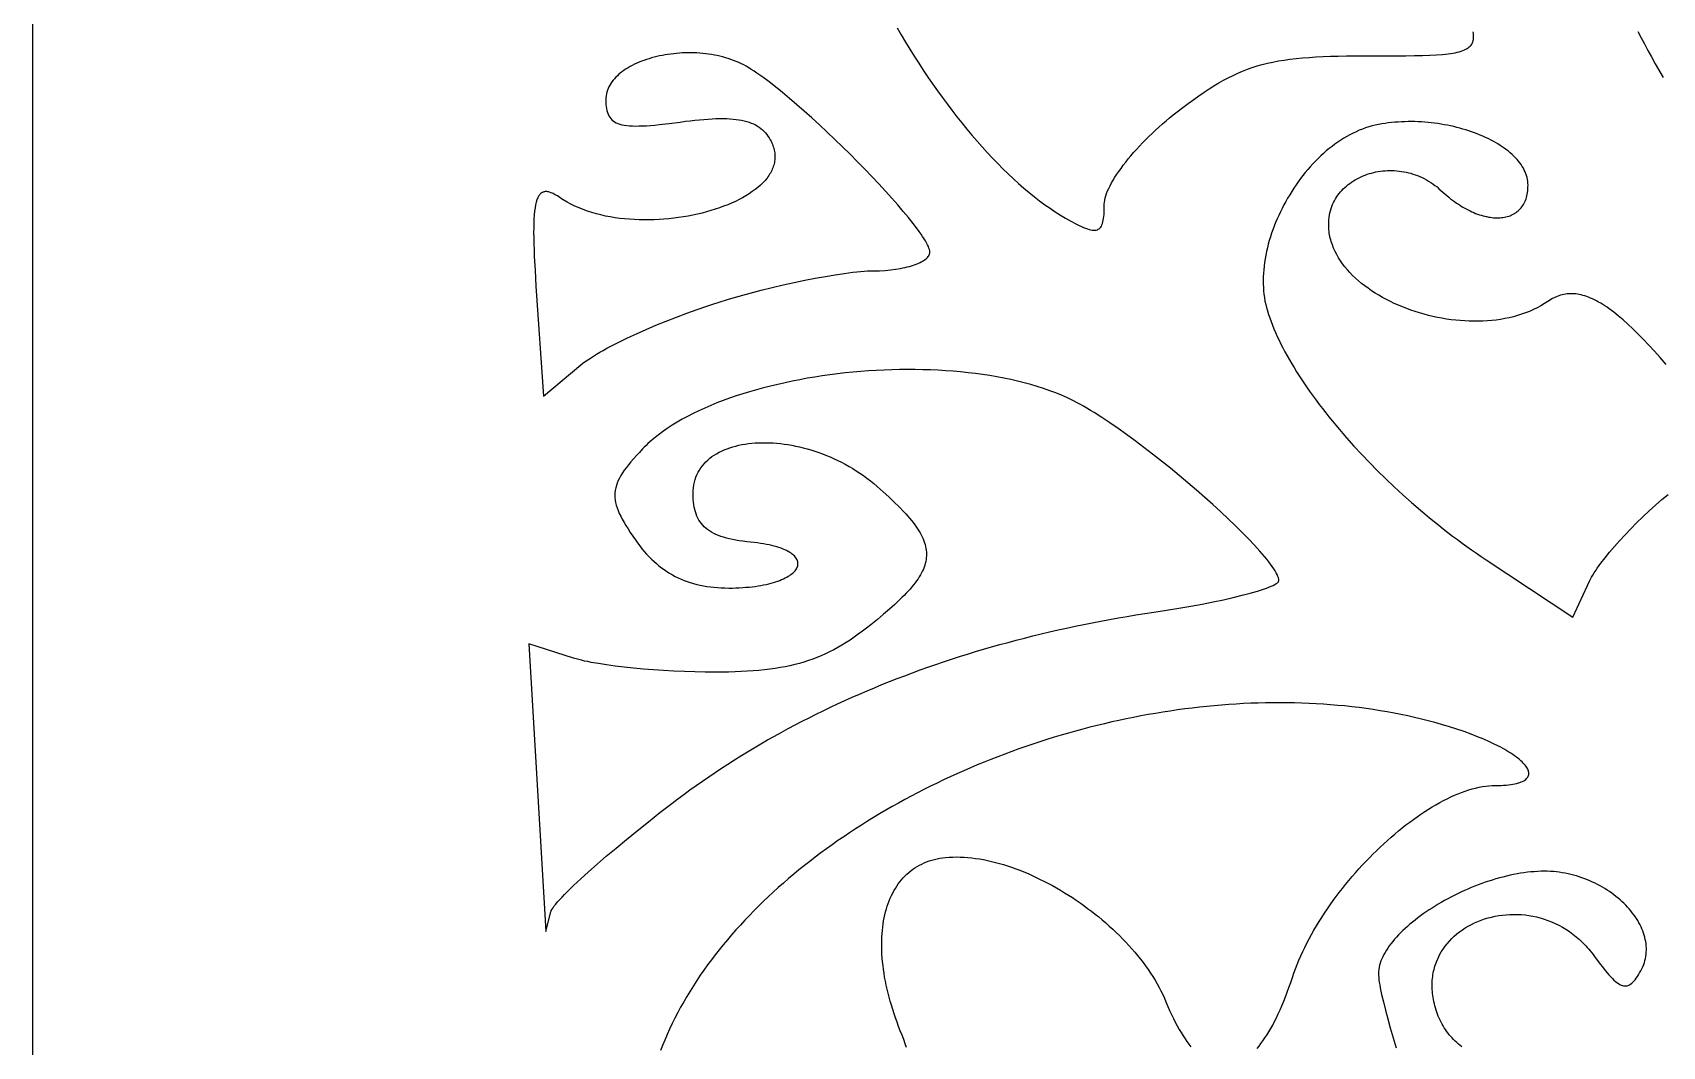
# Model space of a CAD drawing. Extents: x -500 to 500, y -999 to 1001.
# Drawn here: x -500.1 to -243.1, y 396.5 to 556.3 of the extents above; entities that cross this region are included whole.
import ezdxf

# ---------------------------------------------------------------- set-up
doc = ezdxf.new("R2010")
doc.units = 0
doc.layers.add('LAYER_1', color=18, linetype='CONTINUOUS')

msp = doc.modelspace()

# ---------------------------------------------------------------- linework, layer by layer
at = {"layer": 'LAYER_1'}
for points in [[(-0.07, -999.47), (499.93, -999.47), (497.95, 1000.53), (-500.07, 1000.53), (-500.07, -999.47)], [(-392.01, 513.75), (-390.36, 514.26), (-388.67, 514.74), (-386.95, 515.22), (-385.21, 515.67), (-383.46, 516.1), (-381.72, 516.51), (-380, 516.9), (-378.31, 517.25), (-376.67, 517.57), (-375.08, 517.86), (-373.56, 518.11), (-372.13, 518.33), (-370.78, 518.5), (-370.15, 518.57), (-369.55, 518.63), (-368.98, 518.67), (-368.44, 518.71), (-367.93, 518.73), (-367.45, 518.74), (-366.55, 518.76), (-365.68, 518.81), (-364.83, 518.89), (-364.02, 518.99), (-363.25, 519.12), (-362.88, 519.19), (-362.52, 519.27), (-362.17, 519.35), (-361.84, 519.44), (-361.52, 519.53), (-361.21, 519.63), (-360.92, 519.73), (-360.64, 519.84), (-360.37, 519.95), (-360.13, 520.07), (-359.9, 520.19), (-359.68, 520.31), (-359.49, 520.43), (-359.31, 520.56), (-359.15, 520.7), (-359.01, 520.83), (-358.89, 520.97), (-358.79, 521.11), (-358.71, 521.25), (-358.66, 521.4), (-358.62, 521.54), (-358.61, 521.69), (-358.63, 521.87), (-358.67, 522.08), (-358.75, 522.31), (-358.85, 522.56), (-358.98, 522.84), (-359.13, 523.14), (-359.31, 523.45), (-359.52, 523.79), (-359.75, 524.15), (-360.01, 524.53), (-360.28, 524.92), (-360.58, 525.33), (-361.25, 526.2), (-361.99, 527.13), (-362.8, 528.11), (-363.68, 529.14), (-364.62, 530.2), (-365.62, 531.31), (-366.66, 532.44), (-367.75, 533.59), (-368.87, 534.75), (-370.02, 535.93), (-371.2, 537.11), (-372.39, 538.29), (-373.6, 539.45), (-374.81, 540.6), (-376.02, 541.74), (-377.22, 542.84), (-378.42, 543.91), (-379.59, 544.93), (-380.74, 545.92), (-381.85, 546.85), (-382.93, 547.72), (-383.97, 548.52), (-384.96, 549.26), (-385.43, 549.6), (-385.89, 549.92), (-386.33, 550.21), (-386.76, 550.49), (-387.17, 550.75), (-387.56, 550.98), (-387.94, 551.19), (-388.33, 551.38), (-388.73, 551.57), (-389.13, 551.75), (-389.55, 551.91), (-389.97, 552.06), (-390.39, 552.21), (-390.82, 552.34), (-391.26, 552.46), (-391.7, 552.57), (-392.14, 552.67), (-392.59, 552.76), (-393.04, 552.83), (-393.49, 552.9), (-393.95, 552.96), (-394.41, 553.01), (-394.87, 553.05), (-395.33, 553.08), (-395.79, 553.1), (-396.26, 553.11), (-396.72, 553.11), (-397.18, 553.1), (-397.64, 553.08), (-398.1, 553.05), (-398.55, 553.02), (-399, 552.97), (-399.45, 552.92), (-399.9, 552.85), (-400.34, 552.78), (-400.78, 552.7), (-401.21, 552.62), (-401.64, 552.52), (-402.06, 552.41), (-402.48, 552.3), (-402.89, 552.18), (-403.29, 552.05), (-403.68, 551.92), (-404.07, 551.77), (-404.44, 551.62), (-404.81, 551.47), (-405.17, 551.3), (-405.52, 551.13), (-405.85, 550.95), (-406.18, 550.76), (-406.49, 550.57), (-406.8, 550.37), (-407.09, 550.16), (-407.37, 549.95), (-407.63, 549.73), (-407.88, 549.5), (-408.12, 549.27), (-408.34, 549.03), (-408.55, 548.79), (-408.74, 548.54), (-408.91, 548.28), (-409.07, 548.02), (-409.21, 547.76), (-409.34, 547.49), (-409.44, 547.21), (-409.53, 546.93), (-409.6, 546.64), (-409.65, 546.35), (-409.68, 546.05), (-409.69, 545.75), (-409.69, 545.35), (-409.67, 544.98), (-409.64, 544.64), (-409.59, 544.31), (-409.53, 544), (-409.45, 543.71), (-409.35, 543.44), (-409.23, 543.19), (-409.09, 542.96), (-408.93, 542.75), (-408.75, 542.56), (-408.55, 542.39), (-408.32, 542.23), (-408.07, 542.09), (-407.79, 541.97), (-407.48, 541.86), (-407.15, 541.77), (-406.78, 541.7), (-406.38, 541.64), (-405.96, 541.6), (-405.5, 541.57), (-405, 541.56), (-404.47, 541.57), (-403.91, 541.58), (-403.3, 541.62), (-402.66, 541.66), (-401.98, 541.72), (-401.27, 541.79), (-399.7, 541.97), (-397.97, 542.2), (-397.16, 542.31), (-396.39, 542.4), (-395.65, 542.49), (-394.93, 542.56), (-394.24, 542.62), (-393.58, 542.67), (-392.94, 542.7), (-392.33, 542.73), (-391.74, 542.74), (-391.18, 542.74), (-390.64, 542.73), (-390.13, 542.7), (-389.64, 542.67), (-389.16, 542.62), (-388.72, 542.55), (-388.29, 542.48), (-387.88, 542.39), (-387.49, 542.29), (-387.12, 542.17), (-386.77, 542.04), (-386.44, 541.9), (-386.12, 541.74), (-385.82, 541.57), (-385.54, 541.39), (-385.27, 541.19), (-385.02, 540.97), (-384.78, 540.75), (-384.55, 540.5), (-384.34, 540.25), (-384.14, 539.98), (-383.95, 539.69), (-383.77, 539.39), (-383.65, 539.16), (-383.54, 538.93), (-383.44, 538.69), (-383.35, 538.46), (-383.27, 538.24), (-383.2, 538.01), (-383.15, 537.78), (-383.1, 537.56), (-383.07, 537.33), (-383.04, 537.11), (-383.03, 536.89), (-383.03, 536.67), (-383.03, 536.45), (-383.05, 536.23), (-383.08, 536.02), (-383.12, 535.8), (-383.16, 535.59), (-383.22, 535.38), (-383.29, 535.17), (-383.36, 534.96), (-383.45, 534.76), (-383.54, 534.55), (-383.64, 534.35), (-383.75, 534.15), (-383.87, 533.95), (-384, 533.75), (-384.14, 533.56), (-384.28, 533.37), (-384.6, 532.99), (-384.94, 532.61), (-385.32, 532.25), (-385.72, 531.9), (-386.15, 531.55), (-386.61, 531.22), (-387.09, 530.89), (-387.6, 530.57), (-388.14, 530.27), (-388.69, 529.97), (-389.27, 529.69), (-389.87, 529.42), (-390.48, 529.16), (-391.12, 528.91), (-391.77, 528.67), (-392.44, 528.44), (-393.12, 528.23), (-393.81, 528.03), (-394.52, 527.85), (-395.25, 527.68), (-395.98, 527.52), (-396.72, 527.37), (-397.47, 527.24), (-398.23, 527.13), (-398.99, 527.03), (-399.76, 526.94), (-400.53, 526.87), (-401.31, 526.82), (-402.09, 526.79), (-402.86, 526.77), (-403.64, 526.76), (-404.42, 526.78), (-405.2, 526.81), (-405.97, 526.86), (-406.73, 526.92), (-407.5, 527.01), (-408.25, 527.11), (-409, 527.24), (-409.74, 527.38), (-410.47, 527.54), (-411.18, 527.72), (-411.89, 527.93), (-412.58, 528.15), (-413.26, 528.39), (-413.92, 528.65), (-414.57, 528.94), (-415.2, 529.25), (-415.81, 529.57), (-416.4, 529.93), (-416.69, 530.11), (-416.97, 530.3), (-417.33, 530.54), (-417.68, 530.74), (-418, 530.91), (-418.3, 531.05), (-418.59, 531.15), (-418.73, 531.18), (-418.86, 531.21), (-418.99, 531.22), (-419.12, 531.23), (-419.24, 531.23), (-419.35, 531.21), (-419.47, 531.19), (-419.57, 531.16), (-419.68, 531.11), (-419.78, 531.06), (-419.87, 530.99), (-419.97, 530.92), (-420.05, 530.83), (-420.14, 530.73), (-420.22, 530.63), (-420.29, 530.51), (-420.37, 530.37), (-420.44, 530.23), (-420.5, 530.08), (-420.56, 529.91), (-420.68, 529.54), (-420.77, 529.13), (-420.86, 528.66), (-420.93, 528.14), (-420.98, 527.57), (-421.03, 526.95), (-421.06, 526.27), (-421.07, 525.54), (-421.08, 524.76), (-421.07, 523.91), (-421.05, 523.01), (-421.02, 522.05), (-420.98, 521.03), (-420.86, 518.81), (-420.71, 516.33), (-419.52, 498.97), (-413.62, 503.9), (-413.3, 504.16), (-412.94, 504.43), (-412.55, 504.71), (-412.12, 504.99), (-411.66, 505.28), (-411.16, 505.58), (-410.64, 505.89), (-410.09, 506.2), (-409.52, 506.52), (-408.91, 506.84), (-408.29, 507.17), (-407.64, 507.5), (-406.28, 508.16), (-404.84, 508.83), (-403.34, 509.5), (-401.79, 510.16), (-400.2, 510.81), (-398.58, 511.45), (-396.94, 512.07), (-395.29, 512.66), (-393.64, 513.23), (-392.82, 513.49)], [(-399.31, 434.76), (-398.36, 435.48), (-397.4, 436.19), (-396.43, 436.9), (-395.46, 437.6), (-394.47, 438.29), (-393.48, 438.97), (-392.48, 439.65), (-391.47, 440.31), (-390.46, 440.97), (-389.43, 441.63), (-388.4, 442.27), (-387.36, 442.91), (-386.31, 443.54), (-385.26, 444.16), (-384.2, 444.77), (-383.13, 445.38), (-382.05, 445.97), (-380.96, 446.56), (-379.87, 447.14), (-378.77, 447.72), (-377.66, 448.28), (-376.54, 448.84), (-375.42, 449.39), (-374.29, 449.93), (-373.15, 450.47), (-372, 450.99), (-370.85, 451.51), (-369.69, 452.02), (-368.52, 452.52), (-367.34, 453.02), (-366.16, 453.5), (-364.97, 453.98), (-363.78, 454.45), (-362.57, 454.91), (-361.36, 455.36), (-360.14, 455.81), (-358.92, 456.25), (-357.69, 456.67), (-356.45, 457.09), (-355.2, 457.51), (-353.95, 457.91), (-352.69, 458.31), (-351.42, 458.7), (-350.15, 459.07), (-348.87, 459.45), (-347.59, 459.81), (-346.29, 460.16), (-344.99, 460.51), (-343.69, 460.85), (-342.37, 461.18), (-341.06, 461.5), (-339.73, 461.81), (-338.4, 462.12), (-337.06, 462.41), (-335.72, 462.7), (-334.36, 462.98), (-333.01, 463.25), (-331.64, 463.51), (-330.27, 463.77), (-328.9, 464.01), (-327.52, 464.25), (-326.13, 464.48), (-324.73, 464.7), (-323.33, 464.91), (-321.32, 465.22), (-319.37, 465.54), (-317.48, 465.87), (-315.67, 466.21), (-313.95, 466.55), (-312.32, 466.89), (-310.8, 467.24), (-309.4, 467.58), (-308.12, 467.91), (-307.54, 468.08), (-306.98, 468.24), (-306.47, 468.4), (-305.99, 468.56), (-305.56, 468.71), (-305.16, 468.86), (-304.8, 469.01), (-304.49, 469.15), (-304.23, 469.29), (-304.01, 469.42), (-303.83, 469.55), (-303.76, 469.61), (-303.7, 469.67), (-303.66, 469.73), (-303.63, 469.79), (-303.61, 469.85), (-303.6, 469.9), (-303.61, 470), (-303.62, 470.1), (-303.67, 470.33), (-303.75, 470.57), (-303.87, 470.84), (-304.02, 471.13), (-304.19, 471.44), (-304.4, 471.77), (-304.63, 472.12), (-304.9, 472.48), (-305.19, 472.87), (-305.5, 473.27), (-305.84, 473.68), (-306.21, 474.11), (-306.59, 474.56), (-307.44, 475.49), (-308.36, 476.47), (-309.37, 477.49), (-310.44, 478.54), (-311.57, 479.63), (-312.76, 480.74), (-314, 481.88), (-315.29, 483.02), (-316.6, 484.17), (-317.95, 485.32), (-319.32, 486.47), (-320.7, 487.61), (-322.09, 488.73), (-323.49, 489.83), (-324.88, 490.89), (-326.25, 491.93), (-327.61, 492.92), (-328.94, 493.87), (-330.23, 494.77), (-331.49, 495.61), (-332.7, 496.38), (-333.29, 496.74), (-333.86, 497.09), (-334.41, 497.41), (-334.95, 497.71), (-335.48, 498), (-335.98, 498.26), (-336.47, 498.5), (-336.94, 498.72), (-337.84, 499.11), (-338.77, 499.49), (-339.72, 499.84), (-340.69, 500.18), (-341.69, 500.49), (-342.7, 500.79), (-343.73, 501.07), (-344.79, 501.33), (-345.86, 501.58), (-346.95, 501.81), (-348.05, 502.01), (-349.17, 502.21), (-350.3, 502.38), (-351.44, 502.53), (-352.6, 502.67), (-353.77, 502.79), (-354.95, 502.9), (-356.13, 502.99), (-357.33, 503.06), (-358.53, 503.11), (-359.74, 503.15), (-360.95, 503.17), (-362.17, 503.17), (-363.39, 503.16), (-364.62, 503.13), (-365.84, 503.09), (-367.07, 503.03), (-368.29, 502.95), (-369.52, 502.86), (-370.74, 502.75), (-371.95, 502.63), (-373.17, 502.49), (-374.37, 502.34), (-375.58, 502.17), (-376.77, 501.98), (-377.96, 501.79), (-379.13, 501.57), (-380.3, 501.34), (-381.45, 501.1), (-382.6, 500.84), (-383.73, 500.57), (-384.84, 500.29), (-385.95, 499.99), (-387.03, 499.67), (-388.1, 499.35), (-389.15, 499.01), (-390.18, 498.65), (-391.19, 498.28), (-392.18, 497.9), (-393.15, 497.51), (-394.1, 497.1), (-395.02, 496.68), (-395.92, 496.24), (-396.8, 495.79), (-397.64, 495.33), (-398.46, 494.86), (-399.25, 494.38), (-400.01, 493.88), (-400.74, 493.37), (-401.44, 492.85), (-402.11, 492.32), (-402.43, 492.05), (-402.74, 491.77), (-403.05, 491.49), (-403.34, 491.21), (-403.63, 490.93), (-403.91, 490.65), (-404.41, 490.11), (-404.88, 489.6), (-405.32, 489.1), (-405.73, 488.63), (-406.11, 488.17), (-406.46, 487.72), (-406.78, 487.29), (-407.06, 486.87), (-407.32, 486.46), (-407.54, 486.06), (-407.74, 485.67), (-407.9, 485.28), (-408.04, 484.9), (-408.14, 484.52), (-408.22, 484.13), (-408.26, 483.75), (-408.28, 483.37), (-408.26, 482.98), (-408.22, 482.59), (-408.15, 482.19), (-408.05, 481.79), (-407.92, 481.37), (-407.76, 480.94), (-407.57, 480.5), (-407.35, 480.04), (-407.11, 479.57), (-406.83, 479.08), (-406.53, 478.57), (-406.2, 478.04), (-405.84, 477.49), (-405.46, 476.92), (-405.04, 476.32), (-404.7, 475.84), (-404.35, 475.37), (-404, 474.93), (-403.64, 474.5), (-403.27, 474.08), (-402.9, 473.69), (-402.51, 473.3), (-402.13, 472.94), (-401.73, 472.59), (-401.33, 472.25), (-400.92, 471.93), (-400.5, 471.63), (-400.08, 471.34), (-399.64, 471.07), (-399.2, 470.81), (-398.75, 470.57), (-398.29, 470.35), (-397.83, 470.14), (-397.35, 469.94), (-396.87, 469.76), (-396.38, 469.59), (-395.87, 469.44), (-395.36, 469.31), (-394.84, 469.18), (-394.31, 469.08), (-393.77, 468.98), (-393.22, 468.91), (-392.66, 468.84), (-392.09, 468.79), (-391.51, 468.76), (-390.92, 468.74), (-390.32, 468.73), (-389.75, 468.73), (-389.19, 468.75), (-388.65, 468.77), (-388.12, 468.8), (-387.61, 468.84), (-387.11, 468.88), (-386.62, 468.93), (-386.15, 468.99), (-385.7, 469.06), (-385.26, 469.13), (-384.83, 469.21), (-384.42, 469.3), (-384.02, 469.39), (-383.64, 469.49), (-383.28, 469.59), (-382.93, 469.7), (-382.6, 469.81), (-382.28, 469.93), (-381.98, 470.05), (-381.69, 470.18), (-381.42, 470.31), (-381.17, 470.44), (-380.93, 470.58), (-380.71, 470.72), (-380.51, 470.86), (-380.32, 471), (-380.15, 471.15), (-380, 471.3), (-379.86, 471.45), (-379.75, 471.61), (-379.65, 471.76), (-379.56, 471.92), (-379.5, 472.07), (-379.45, 472.23), (-379.42, 472.39), (-379.41, 472.54), (-379.41, 472.7), (-379.44, 472.86), (-379.48, 473.01), (-379.54, 473.17), (-379.62, 473.32), (-379.72, 473.48), (-379.84, 473.63), (-379.97, 473.78), (-380.13, 473.92), (-380.31, 474.07), (-380.5, 474.21), (-380.71, 474.35), (-380.95, 474.48), (-381.2, 474.62), (-381.47, 474.74), (-381.76, 474.87), (-382.08, 474.99), (-382.41, 475.11), (-382.76, 475.22), (-383.14, 475.32), (-383.53, 475.42), (-383.94, 475.52), (-384.38, 475.61), (-384.84, 475.69), (-385.31, 475.77), (-385.81, 475.84), (-386.33, 475.91), (-386.87, 475.96), (-387.49, 476.03), (-388.08, 476.1), (-388.65, 476.18), (-389.19, 476.27), (-389.71, 476.37), (-390.2, 476.48), (-390.67, 476.6), (-391.12, 476.73), (-391.55, 476.87), (-391.95, 477.02), (-392.33, 477.18), (-392.69, 477.35), (-393.03, 477.54), (-393.35, 477.73), (-393.65, 477.94), (-393.92, 478.16), (-394.18, 478.39), (-394.42, 478.63), (-394.64, 478.89), (-394.84, 479.17), (-395.02, 479.45), (-395.19, 479.75), (-395.34, 480.07), (-395.47, 480.4), (-395.58, 480.74), (-395.68, 481.11), (-395.76, 481.48), (-395.83, 481.88), (-395.88, 482.28), (-395.91, 482.71), (-395.93, 483.15), (-395.94, 483.61), (-395.93, 484.08), (-395.89, 484.54), (-395.82, 484.98), (-395.74, 485.41), (-395.62, 485.82), (-395.49, 486.22), (-395.33, 486.6), (-395.15, 486.98), (-394.95, 487.33), (-394.72, 487.68), (-394.48, 488), (-394.21, 488.32), (-393.93, 488.62), (-393.63, 488.91), (-393.31, 489.18), (-392.97, 489.44), (-392.61, 489.68), (-392.24, 489.91), (-391.85, 490.13), (-391.45, 490.33), (-391.03, 490.52), (-390.59, 490.69), (-390.15, 490.85), (-389.68, 490.99), (-389.21, 491.12), (-388.73, 491.24), (-388.23, 491.34), (-387.72, 491.43), (-387.2, 491.5), (-386.68, 491.56), (-386.14, 491.6), (-385.59, 491.63), (-385.04, 491.64), (-384.48, 491.64), (-383.91, 491.63), (-383.33, 491.6), (-382.75, 491.56), (-382.17, 491.5), (-381.58, 491.42), (-380.98, 491.34), (-380.38, 491.23), (-379.78, 491.12), (-379.18, 490.98), (-378.57, 490.84), (-377.96, 490.67), (-377.36, 490.5), (-376.75, 490.31), (-376.14, 490.1), (-375.53, 489.88), (-374.93, 489.64), (-374.32, 489.39), (-373.72, 489.12), (-373.13, 488.84), (-372.53, 488.55), (-371.94, 488.23), (-371.36, 487.91), (-370.78, 487.57), (-370.21, 487.21), (-369.64, 486.84), (-369.08, 486.45), (-368.53, 486.05), (-367.99, 485.63), (-367.45, 485.2), (-366.93, 484.75), (-365.96, 483.9), (-365.06, 483.08), (-364.23, 482.29), (-363.46, 481.52), (-362.75, 480.79), (-362.41, 480.43), (-362.1, 480.08), (-361.8, 479.73), (-361.52, 479.39), (-361.25, 479.05), (-361, 478.71), (-360.76, 478.39), (-360.54, 478.06), (-360.34, 477.74), (-360.15, 477.42), (-359.98, 477.11), (-359.83, 476.8), (-359.69, 476.49), (-359.56, 476.18), (-359.46, 475.88), (-359.36, 475.58), (-359.29, 475.28), (-359.23, 474.98), (-359.19, 474.68), (-359.16, 474.39), (-359.15, 474.09), (-359.15, 473.8), (-359.18, 473.5), (-359.21, 473.21), (-359.27, 472.91), (-359.34, 472.61), (-359.42, 472.32), (-359.53, 472.02), (-359.64, 471.72), (-359.78, 471.42), (-359.93, 471.11), (-360.1, 470.81), (-360.28, 470.5), (-360.48, 470.18), (-360.7, 469.87), (-360.93, 469.55), (-361.18, 469.23), (-361.44, 468.9), (-361.72, 468.57), (-362.02, 468.24), (-362.34, 467.9), (-362.67, 467.55), (-363.01, 467.21), (-363.38, 466.85), (-364.15, 466.12), (-364.99, 465.37), (-365.9, 464.59), (-366.88, 463.78), (-367.91, 462.94), (-368.58, 462.41), (-369.24, 461.91), (-369.9, 461.43), (-370.54, 460.97), (-371.19, 460.53), (-371.83, 460.12), (-372.48, 459.72), (-373.12, 459.35), (-373.77, 459), (-374.42, 458.66), (-375.07, 458.35), (-375.74, 458.06), (-376.41, 457.78), (-377.08, 457.52), (-377.77, 457.28), (-378.48, 457.05), (-379.19, 456.85), (-379.92, 456.66), (-380.67, 456.48), (-381.43, 456.32), (-382.21, 456.18), (-383.02, 456.05), (-383.84, 455.93), (-384.69, 455.83), (-385.56, 455.74), (-386.46, 455.66), (-387.39, 455.6), (-388.34, 455.55), (-389.32, 455.51), (-390.34, 455.48), (-391.39, 455.46), (-392.47, 455.46), (-394.06, 455.47), (-395.68, 455.5), (-397.31, 455.55), (-398.95, 455.62), (-400.58, 455.72), (-402.19, 455.83), (-403.78, 455.95), (-405.32, 456.1), (-406.8, 456.25), (-408.23, 456.43), (-409.57, 456.61), (-410.83, 456.81), (-411.99, 457.01), (-412.53, 457.12), (-413.05, 457.22), (-413.53, 457.34), (-413.97, 457.45), (-414.39, 457.56), (-414.77, 457.68), (-421.81, 459.92), (-419.15, 414.6), (-418.35, 417.69), (-418.32, 417.78), (-418.29, 417.87), (-418.18, 418.08), (-418.02, 418.32), (-417.82, 418.6), (-417.58, 418.9), (-417.29, 419.24), (-416.97, 419.6), (-416.6, 420), (-416.2, 420.41), (-415.76, 420.86), (-414.78, 421.81), (-413.66, 422.86), (-412.43, 423.98), (-411.08, 425.17), (-409.63, 426.43), (-408.08, 427.74), (-406.46, 429.09), (-404.76, 430.47), (-402.99, 431.89), (-401.17, 433.32)]]:
    msp.add_lwpolyline(points, close=True, dxfattribs=at)
for points in [[(-363.78, 557.05), (-363.12, 555.92), (-362.45, 554.79), (-361.77, 553.67), (-361.07, 552.56), (-360.36, 551.46), (-359.65, 550.36), (-358.92, 549.28), (-358.18, 548.2), (-357.43, 547.14), (-356.68, 546.09), (-355.91, 545.06), (-355.14, 544.04), (-354.36, 543.04), (-353.57, 542.05), (-352.78, 541.08), (-351.98, 540.12), (-351.18, 539.19), (-350.37, 538.28), (-349.56, 537.38), (-348.74, 536.51), (-347.92, 535.66), (-347.1, 534.83), (-346.28, 534.03), (-345.45, 533.26), (-344.62, 532.5), (-343.8, 531.78), (-342.97, 531.08), (-342.14, 530.41), (-341.32, 529.77), (-340.5, 529.16), (-339.67, 528.59), (-338.86, 528.04), (-338.04, 527.53), (-337.23, 527.05), (-336.3, 526.53), (-335.47, 526.09), (-335.09, 525.9), (-334.73, 525.73), (-334.39, 525.58), (-334.07, 525.45), (-333.78, 525.34), (-333.5, 525.26), (-333.24, 525.2), (-333, 525.15), (-332.78, 525.13), (-332.57, 525.14), (-332.39, 525.16), (-332.21, 525.21), (-332.06, 525.28), (-331.91, 525.37), (-331.78, 525.49), (-331.67, 525.63), (-331.57, 525.8), (-331.48, 525.99), (-331.4, 526.2), (-331.33, 526.44), (-331.27, 526.7), (-331.23, 526.99), (-331.19, 527.3), (-331.16, 527.64), (-331.13, 528), (-331.12, 528.39), (-331.11, 529.25), (-331.09, 529.55), (-331.05, 529.88), (-330.97, 530.22), (-330.87, 530.57), (-330.74, 530.95), (-330.59, 531.34), (-330.41, 531.74), (-330.2, 532.16), (-329.97, 532.59), (-329.72, 533.03), (-329.44, 533.48), (-329.14, 533.95), (-328.82, 534.42), (-328.48, 534.89), (-328.12, 535.38), (-327.74, 535.87), (-327.34, 536.37), (-326.92, 536.87), (-326.49, 537.37), (-326.04, 537.88), (-325.58, 538.39), (-325.1, 538.89), (-324.6, 539.4), (-324.09, 539.91), (-323.57, 540.41), (-323.04, 540.91), (-322.5, 541.41), (-321.95, 541.9), (-321.38, 542.38), (-320.81, 542.86), (-320.23, 543.33), (-319.64, 543.79), (-318.74, 544.48), (-317.87, 545.13), (-317.02, 545.75), (-316.2, 546.33), (-315.39, 546.89), (-314.6, 547.41), (-313.83, 547.89), (-313.07, 548.35), (-312.31, 548.78), (-311.57, 549.18), (-310.82, 549.55), (-310.07, 549.9), (-309.32, 550.22), (-308.56, 550.52), (-307.78, 550.79), (-307, 551.04), (-306.2, 551.26), (-305.38, 551.47), (-304.54, 551.65), (-303.67, 551.82), (-302.77, 551.97), (-301.85, 552.1), (-300.88, 552.21), (-299.88, 552.31), (-298.84, 552.39), (-297.76, 552.46), (-296.63, 552.51), (-295.45, 552.56), (-294.22, 552.59), (-292.93, 552.61), (-291.58, 552.62), (-290.17, 552.63), (-286.66, 552.63), (-283.6, 552.64), (-282.23, 552.66), (-280.97, 552.69), (-279.81, 552.73), (-278.75, 552.78), (-277.79, 552.86), (-277.34, 552.9), (-276.92, 552.95), (-276.52, 553), (-276.15, 553.06), (-275.79, 553.13), (-275.46, 553.2), (-275.15, 553.28), (-274.87, 553.37), (-274.6, 553.46), (-274.35, 553.56), (-274.13, 553.67), (-273.92, 553.78), (-273.73, 553.91), (-273.57, 554.04), (-273.42, 554.18), (-273.29, 554.33), (-273.18, 554.49), (-273.09, 554.66), (-273.02, 554.84), (-272.96, 555.03), (-272.92, 555.23), (-272.9, 555.45), (-272.89, 555.67), (-272.9, 555.9), (-272.93, 556.15), (-272.97, 556.41)], [(-246.99, 556.46), (-246.49, 555.49), (-245.97, 554.5), (-245.43, 553.49), (-244.86, 552.45), (-244.27, 551.39), (-243.03, 549.19)], [(-242.54, 503.97), (-243.48, 505.05), (-244.4, 506.07), (-245.28, 507.04), (-246.14, 507.95), (-246.98, 508.8), (-247.79, 509.59), (-248.58, 510.33), (-249.34, 511.02), (-250.09, 511.65), (-250.81, 512.22), (-251.17, 512.49), (-251.51, 512.74), (-251.86, 512.99), (-252.2, 513.21), (-252.53, 513.43), (-252.86, 513.63), (-253.19, 513.82), (-253.51, 513.99), (-253.83, 514.16), (-254.14, 514.31), (-254.45, 514.44), (-254.76, 514.57), (-255.06, 514.68), (-255.36, 514.78), (-255.65, 514.86), (-255.94, 514.94), (-256.23, 515), (-256.52, 515.05), (-256.8, 515.09), (-257.08, 515.11), (-257.35, 515.13), (-257.62, 515.13), (-257.89, 515.12), (-258.16, 515.09), (-258.42, 515.06), (-258.68, 515.01), (-258.94, 514.95), (-259.2, 514.88), (-259.45, 514.8), (-259.71, 514.71), (-259.96, 514.61), (-260.2, 514.49), (-260.45, 514.36), (-260.7, 514.23), (-260.94, 514.08), (-261.18, 513.92), (-261.73, 513.56), (-262.29, 513.22), (-262.87, 512.91), (-263.46, 512.62), (-264.07, 512.35), (-264.69, 512.1), (-265.32, 511.88), (-265.96, 511.68), (-266.62, 511.5), (-267.28, 511.34), (-267.95, 511.2), (-268.63, 511.08), (-269.32, 510.98), (-270.02, 510.9), (-270.72, 510.84), (-271.42, 510.8), (-272.13, 510.78), (-272.85, 510.78), (-273.57, 510.79), (-274.28, 510.83), (-275, 510.88), (-275.72, 510.95), (-276.44, 511.03), (-277.16, 511.14), (-277.88, 511.26), (-278.59, 511.39), (-279.3, 511.55), (-280.01, 511.72), (-280.71, 511.9), (-281.4, 512.1), (-282.09, 512.32), (-282.77, 512.55), (-283.44, 512.79), (-284.1, 513.05), (-284.75, 513.32), (-285.39, 513.61), (-286.02, 513.91), (-286.64, 514.22), (-287.24, 514.55), (-287.83, 514.89), (-288.41, 515.24), (-288.97, 515.6), (-289.51, 515.98), (-290.04, 516.36), (-290.55, 516.76), (-291.04, 517.17), (-291.51, 517.59), (-291.96, 518.02), (-292.39, 518.46), (-292.79, 518.91), (-293.18, 519.37), (-293.54, 519.83), (-293.87, 520.31), (-294.19, 520.8), (-294.47, 521.29), (-294.73, 521.79), (-294.96, 522.3), (-295.16, 522.82), (-295.25, 523.08), (-295.34, 523.34), (-295.41, 523.61), (-295.48, 523.88), (-295.54, 524.14), (-295.6, 524.41), (-295.64, 524.69), (-295.68, 524.96), (-295.71, 525.23), (-295.73, 525.51), (-295.74, 525.79), (-295.74, 526.07), (-295.74, 526.44), (-295.71, 526.81), (-295.67, 527.17), (-295.62, 527.52), (-295.55, 527.87), (-295.46, 528.21), (-295.36, 528.54), (-295.25, 528.86), (-295.12, 529.18), (-294.98, 529.49), (-294.83, 529.79), (-294.67, 530.08), (-294.49, 530.37), (-294.3, 530.64), (-294.1, 530.91), (-293.89, 531.17), (-293.67, 531.42), (-293.44, 531.66), (-293.2, 531.89), (-292.95, 532.11), (-292.69, 532.33), (-292.42, 532.53), (-292.14, 532.73), (-291.85, 532.92), (-291.56, 533.09), (-291.26, 533.26), (-290.95, 533.42), (-290.64, 533.57), (-290.32, 533.71), (-289.99, 533.83), (-289.66, 533.95), (-289.33, 534.06), (-288.99, 534.16), (-288.64, 534.24), (-288.29, 534.32), (-287.94, 534.38), (-287.58, 534.44), (-287.22, 534.48), (-286.86, 534.52), (-286.49, 534.54), (-286.13, 534.55), (-285.76, 534.55), (-285.39, 534.53), (-285.02, 534.51), (-284.65, 534.47), (-284.28, 534.42), (-283.91, 534.36), (-283.55, 534.29), (-283.18, 534.21), (-282.81, 534.11), (-282.45, 534), (-282.09, 533.88), (-281.73, 533.75), (-281.37, 533.6), (-281.02, 533.44), (-280.67, 533.27), (-280.32, 533.09), (-279.98, 532.89), (-279.64, 532.68), (-279.31, 532.45), (-278.98, 532.21), (-278.66, 531.96), (-278.35, 531.69), (-278.04, 531.42), (-277.74, 531.13), (-277.43, 530.86), (-277.13, 530.6), (-276.82, 530.35), (-276.51, 530.1), (-276.21, 529.87), (-275.9, 529.65), (-275.59, 529.43), (-275.28, 529.23), (-274.98, 529.03), (-274.67, 528.84), (-274.37, 528.67), (-274.06, 528.5), (-273.76, 528.34), (-273.46, 528.19), (-273.16, 528.05), (-272.86, 527.92), (-272.57, 527.8), (-272.28, 527.69), (-271.98, 527.59), (-271.7, 527.5), (-271.41, 527.42), (-271.13, 527.34), (-270.85, 527.28), (-270.57, 527.22), (-270.3, 527.18), (-270.03, 527.14), (-269.76, 527.11), (-269.5, 527.1), (-269.25, 527.09), (-268.99, 527.09), (-268.74, 527.1), (-268.5, 527.12), (-268.26, 527.15), (-268.03, 527.18), (-267.8, 527.23), (-267.58, 527.29), (-267.36, 527.35), (-267.15, 527.43), (-266.95, 527.51), (-266.75, 527.6), (-266.55, 527.71), (-266.37, 527.82), (-266.19, 527.94), (-266.02, 528.07), (-265.85, 528.2), (-265.69, 528.35), (-265.54, 528.51), (-265.4, 528.67), (-265.27, 528.85), (-265.14, 529.03), (-265.02, 529.22), (-264.91, 529.42), (-264.81, 529.64), (-264.72, 529.85), (-264.63, 530.08), (-264.56, 530.32), (-264.49, 530.57), (-264.44, 530.82), (-264.39, 531.09), (-264.36, 531.36), (-264.33, 531.64), (-264.32, 531.93), (-264.31, 532.23), (-264.32, 532.54), (-264.35, 532.85), (-264.4, 533.15), (-264.46, 533.45), (-264.55, 533.75), (-264.65, 534.05), (-264.77, 534.34), (-264.9, 534.63), (-265.05, 534.92), (-265.22, 535.2), (-265.41, 535.48), (-265.61, 535.76), (-265.82, 536.03), (-266.05, 536.3), (-266.3, 536.56), (-266.56, 536.83), (-266.83, 537.08), (-267.11, 537.33), (-267.41, 537.58), (-267.72, 537.82), (-268.05, 538.06), (-268.38, 538.3), (-268.73, 538.52), (-269.08, 538.75), (-269.45, 538.96), (-269.83, 539.17), (-270.22, 539.38), (-270.62, 539.58), (-271.03, 539.77), (-271.45, 539.96), (-271.87, 540.14), (-272.31, 540.32), (-272.75, 540.49), (-273.2, 540.65), (-273.65, 540.81), (-274.12, 540.95), (-274.59, 541.09), (-275.06, 541.23), (-275.54, 541.35), (-276.03, 541.47), (-276.52, 541.58), (-277.02, 541.69), (-277.52, 541.78), (-278.03, 541.87), (-278.53, 541.95), (-279.05, 542.02), (-279.56, 542.08), (-280.08, 542.14), (-280.6, 542.18), (-281.12, 542.22), (-281.64, 542.24), (-282.16, 542.26), (-282.69, 542.27), (-283.21, 542.26), (-283.74, 542.25), (-284.26, 542.23), (-284.78, 542.2), (-285.3, 542.16), (-285.83, 542.11), (-286.34, 542.05), (-286.86, 541.97), (-287.37, 541.89), (-287.88, 541.8), (-288.39, 541.69), (-288.9, 541.57), (-289.41, 541.43), (-289.91, 541.27), (-290.42, 541.09), (-290.91, 540.89), (-291.41, 540.67), (-291.9, 540.44), (-292.39, 540.19), (-292.87, 539.92), (-293.35, 539.64), (-293.82, 539.34), (-294.29, 539.03), (-294.75, 538.7), (-295.21, 538.36), (-295.66, 538), (-296.11, 537.63), (-296.55, 537.24), (-296.98, 536.85), (-297.41, 536.44), (-297.83, 536.02), (-298.24, 535.58), (-298.64, 535.14), (-299.04, 534.69), (-299.43, 534.22), (-299.81, 533.75), (-300.18, 533.27), (-300.54, 532.78), (-300.89, 532.28), (-301.24, 531.77), (-301.57, 531.26), (-301.89, 530.73), (-302.21, 530.21), (-302.51, 529.67), (-302.81, 529.13), (-303.09, 528.58), (-303.36, 528.03), (-303.62, 527.48), (-303.87, 526.92), (-304.1, 526.36), (-304.33, 525.79), (-304.54, 525.22), (-304.74, 524.65), (-304.92, 524.08), (-305.1, 523.51), (-305.26, 522.93), (-305.4, 522.36), (-305.54, 521.78), (-305.65, 521.21), (-305.76, 520.64), (-305.85, 520.06), (-305.92, 519.49), (-305.98, 518.92), (-306.02, 518.36), (-306.05, 517.8), (-306.06, 517.24), (-306.06, 516.68), (-306.03, 516.13), (-306, 515.58), (-305.94, 515.04), (-305.87, 514.51), (-305.78, 513.98), (-305.67, 513.45), (-305.55, 512.94), (-305.4, 512.43), (-305.23, 511.87), (-305.04, 511.31), (-304.83, 510.74), (-304.61, 510.16), (-304.37, 509.58), (-304.12, 508.99), (-303.85, 508.39), (-303.57, 507.79), (-303.27, 507.19), (-302.96, 506.58), (-302.63, 505.96), (-302.29, 505.35), (-301.94, 504.72), (-301.57, 504.1), (-301.19, 503.47), (-300.8, 502.83), (-300.4, 502.19), (-299.98, 501.55), (-299.55, 500.91), (-299.11, 500.27), (-298.65, 499.62), (-298.19, 498.97), (-297.71, 498.32), (-297.22, 497.67), (-296.72, 497.01), (-296.21, 496.36), (-295.69, 495.7), (-295.16, 495.05), (-294.62, 494.39), (-294.06, 493.73), (-293.5, 493.08), (-292.93, 492.42), (-291.76, 491.12), (-290.56, 489.81), (-289.32, 488.52), (-288.05, 487.23), (-286.75, 485.95), (-285.42, 484.69), (-284.06, 483.44), (-282.68, 482.21), (-281.27, 481), (-280.56, 480.4), (-279.85, 479.8), (-279.13, 479.22), (-278.4, 478.63), (-277.67, 478.06), (-276.94, 477.49), (-276.2, 476.93), (-275.45, 476.37), (-274.71, 475.82), (-273.96, 475.28), (-273.2, 474.75), (-272.45, 474.22), (-271.69, 473.7), (-270.93, 473.19), (-257.23, 464.13), (-254.6, 469.83), (-254.46, 470.13), (-254.29, 470.45), (-254.09, 470.78), (-253.88, 471.13), (-253.64, 471.5), (-253.39, 471.88), (-253.11, 472.27), (-252.82, 472.67), (-252.17, 473.5), (-251.47, 474.37), (-250.7, 475.27), (-249.89, 476.19), (-249.02, 477.13), (-248.12, 478.07), (-247.19, 479.02), (-246.22, 479.96), (-245.24, 480.88), (-244.24, 481.78), (-243.24, 482.66), (-242.23, 483.5)], [(-307.04, 396.13), (-306.72, 396.51), (-306.41, 396.91), (-306.1, 397.34), (-305.79, 397.79), (-305.48, 398.26), (-305.18, 398.76), (-304.87, 399.28), (-304.57, 399.82), (-304.27, 400.39), (-303.98, 400.98), (-303.69, 401.59), (-303.4, 402.23), (-303.11, 402.88), (-302.83, 403.57), (-302.55, 404.27), (-302.27, 405), (-302, 405.75), (-301.73, 406.52), (-301.46, 407.32), (-301.23, 408), (-300.99, 408.68), (-300.72, 409.36), (-300.44, 410.04), (-300.15, 410.72), (-299.83, 411.4), (-299.51, 412.08), (-299.17, 412.76), (-298.81, 413.44), (-298.44, 414.12), (-298.06, 414.79), (-297.66, 415.47), (-297.25, 416.14), (-296.83, 416.81), (-296.4, 417.47), (-295.95, 418.13), (-295.5, 418.79), (-295.03, 419.44), (-294.56, 420.09), (-294.07, 420.73), (-293.58, 421.37), (-293.07, 422), (-292.56, 422.62), (-292.04, 423.24), (-291.51, 423.85), (-290.98, 424.45), (-290.44, 425.04), (-289.89, 425.62), (-289.33, 426.2), (-288.77, 426.77), (-288.21, 427.32), (-287.64, 427.87), (-287.07, 428.4), (-286.49, 428.93), (-285.91, 429.44), (-285.33, 429.94), (-284.74, 430.43), (-284.15, 430.91), (-283.56, 431.37), (-282.97, 431.82), (-282.38, 432.26), (-281.78, 432.68), (-281.19, 433.09), (-280.6, 433.48), (-280.01, 433.86), (-279.42, 434.23), (-278.83, 434.57), (-278.24, 434.9), (-277.66, 435.21), (-277.07, 435.51), (-276.5, 435.79), (-275.92, 436.05), (-275.35, 436.29), (-274.78, 436.51), (-274.22, 436.71), (-273.67, 436.9), (-273.12, 437.06), (-272.57, 437.2), (-272.04, 437.32), (-271.51, 437.42), (-270.99, 437.5), (-270.47, 437.56), (-269.97, 437.59), (-269.47, 437.61), (-269.01, 437.61), (-268.57, 437.62), (-268.16, 437.64), (-267.76, 437.67), (-267.39, 437.71), (-267.04, 437.75), (-266.71, 437.8), (-266.4, 437.86), (-266.11, 437.93), (-265.84, 438), (-265.6, 438.08), (-265.37, 438.16), (-265.17, 438.25), (-264.98, 438.35), (-264.81, 438.45), (-264.67, 438.56), (-264.54, 438.68), (-264.43, 438.8), (-264.35, 438.93), (-264.28, 439.06), (-264.23, 439.19), (-264.2, 439.33), (-264.19, 439.48), (-264.19, 439.63), (-264.22, 439.78), (-264.26, 439.94), (-264.32, 440.1), (-264.4, 440.27), (-264.5, 440.43), (-264.62, 440.61), (-264.75, 440.78), (-264.9, 440.96), (-265.06, 441.14), (-265.25, 441.33), (-265.45, 441.51), (-265.67, 441.7), (-265.9, 441.89), (-266.15, 442.08), (-266.42, 442.28), (-266.7, 442.48), (-267, 442.67), (-267.32, 442.87), (-267.99, 443.27), (-268.73, 443.68), (-269.53, 444.08), (-270.39, 444.49), (-271.3, 444.89), (-272.27, 445.29), (-273.3, 445.69), (-274.38, 446.09), (-275.52, 446.47), (-276.7, 446.85), (-277.94, 447.22), (-278.99, 447.51), (-280.05, 447.79), (-281.12, 448.06), (-282.19, 448.32), (-283.27, 448.56), (-284.35, 448.79), (-285.44, 449), (-286.54, 449.2), (-287.63, 449.39), (-288.74, 449.56), (-289.84, 449.72), (-290.95, 449.87), (-292.07, 450), (-293.19, 450.13), (-294.31, 450.23), (-295.44, 450.33), (-296.57, 450.41), (-297.7, 450.48), (-298.83, 450.54), (-299.97, 450.59), (-301.11, 450.62), (-302.26, 450.64), (-303.4, 450.65), (-304.55, 450.64), (-305.7, 450.63), (-306.85, 450.6), (-308, 450.56), (-309.16, 450.51), (-310.31, 450.44), (-311.47, 450.37), (-312.62, 450.28), (-313.78, 450.18), (-314.94, 450.07), (-316.1, 449.95), (-317.26, 449.81), (-318.41, 449.67), (-319.57, 449.51), (-320.73, 449.34), (-321.88, 449.16), (-323.04, 448.97), (-324.2, 448.77), (-325.35, 448.56), (-326.5, 448.34), (-327.65, 448.1), (-328.8, 447.86), (-329.95, 447.61), (-331.09, 447.34), (-332.23, 447.06), (-333.38, 446.78), (-334.51, 446.48), (-335.65, 446.17), (-336.78, 445.86), (-337.91, 445.53), (-339.03, 445.19), (-340.15, 444.84), (-341.27, 444.49), (-342.39, 444.12), (-343.5, 443.74), (-344.6, 443.36), (-345.7, 442.96), (-346.8, 442.55), (-347.89, 442.14), (-348.98, 441.72), (-350.06, 441.28), (-351.14, 440.84), (-352.21, 440.39), (-353.28, 439.92), (-354.34, 439.45), (-355.39, 438.97), (-356.44, 438.49), (-357.48, 437.99), (-358.51, 437.48), (-359.54, 436.97), (-360.56, 436.45), (-361.57, 435.91), (-362.58, 435.37), (-363.58, 434.83), (-364.57, 434.27), (-365.55, 433.7), (-366.53, 433.13), (-367.5, 432.55), (-368.46, 431.96), (-369.41, 431.36), (-370.35, 430.76), (-371.28, 430.14), (-372.2, 429.52), (-373.12, 428.9), (-374.02, 428.26), (-374.92, 427.62), (-375.8, 426.97), (-376.68, 426.31), (-377.55, 425.64), (-378.4, 424.97), (-379.25, 424.29), (-380.08, 423.6), (-380.9, 422.91), (-381.71, 422.21), (-382.51, 421.5), (-383.3, 420.79), (-384.08, 420.06), (-384.85, 419.34), (-385.6, 418.6), (-386.34, 417.86), (-387.07, 417.12), (-387.79, 416.36), (-388.49, 415.6), (-389.19, 414.84), (-389.86, 414.06), (-390.53, 413.29), (-391.18, 412.5), (-391.82, 411.71), (-392.45, 410.92), (-393.06, 410.11), (-393.65, 409.31), (-394.24, 408.49), (-394.8, 407.68), (-395.36, 406.85), (-395.89, 406.02), (-396.42, 405.19), (-396.93, 404.35), (-397.42, 403.5), (-397.9, 402.65), (-398.36, 401.8), (-398.8, 400.94), (-399.23, 400.07), (-399.65, 399.2), (-400.04, 398.33), (-400.42, 397.45), (-400.76, 396.63), (-401.09, 395.8)], [(-362.28, 396.28), (-362.49, 396.89), (-362.73, 397.54), (-362.99, 398.22), (-363.27, 398.93), (-363.54, 399.61), (-363.79, 400.28), (-364.03, 400.96), (-364.26, 401.62), (-364.47, 402.28), (-364.68, 402.94), (-364.87, 403.59), (-365.04, 404.24), (-365.21, 404.88), (-365.36, 405.51), (-365.5, 406.14), (-365.62, 406.77), (-365.74, 407.38), (-365.84, 407.99), (-365.93, 408.6), (-366, 409.2), (-366.07, 409.79), (-366.12, 410.37), (-366.16, 410.95), (-366.19, 411.51), (-366.2, 412.07), (-366.21, 412.63), (-366.2, 413.17), (-366.18, 413.71), (-366.15, 414.24), (-366.1, 414.75), (-366.05, 415.27), (-365.98, 415.77), (-365.9, 416.26), (-365.81, 416.74), (-365.71, 417.21), (-365.59, 417.68), (-365.47, 418.13), (-365.33, 418.58), (-365.18, 419.01), (-365.02, 419.43), (-364.85, 419.84), (-364.67, 420.24), (-364.47, 420.63), (-364.27, 421.01), (-364.05, 421.38), (-363.83, 421.74), (-363.59, 422.08), (-363.34, 422.41), (-363.08, 422.73), (-362.81, 423.04), (-362.53, 423.33), (-362.23, 423.62), (-361.93, 423.89), (-361.62, 424.14), (-361.29, 424.39), (-360.96, 424.61), (-360.61, 424.83), (-360.26, 425.03), (-359.89, 425.22), (-359.51, 425.39), (-359.13, 425.55), (-358.73, 425.7), (-358.32, 425.83), (-357.9, 425.94), (-357.48, 426.04), (-357.04, 426.13), (-356.59, 426.2), (-356.13, 426.25), (-355.57, 426.3), (-354.99, 426.32), (-354.41, 426.33), (-353.82, 426.32), (-353.23, 426.3), (-352.63, 426.25), (-352.02, 426.19), (-351.41, 426.11), (-350.79, 426.02), (-350.17, 425.91), (-349.54, 425.78), (-348.91, 425.64), (-348.28, 425.48), (-347.64, 425.31), (-347, 425.12), (-346.36, 424.92), (-345.72, 424.7), (-345.07, 424.47), (-344.43, 424.23), (-343.78, 423.97), (-343.14, 423.7), (-342.49, 423.41), (-341.85, 423.11), (-341.2, 422.8), (-340.56, 422.48), (-339.92, 422.15), (-339.28, 421.81), (-338.65, 421.45), (-338.02, 421.08), (-337.39, 420.7), (-336.77, 420.32), (-336.15, 419.92), (-335.54, 419.51), (-334.93, 419.09), (-334.33, 418.66), (-333.74, 418.23), (-333.15, 417.78), (-332.57, 417.33), (-331.99, 416.87), (-331.43, 416.4), (-330.87, 415.92), (-330.33, 415.44), (-329.79, 414.94), (-329.26, 414.44), (-328.74, 413.94), (-328.23, 413.43), (-327.73, 412.91), (-327.25, 412.39), (-326.78, 411.86), (-326.31, 411.33), (-325.87, 410.79), (-325.43, 410.24), (-325.01, 409.7), (-324.6, 409.15), (-324.21, 408.59), (-323.83, 408.03), (-323.47, 407.47), (-323.12, 406.91), (-322.79, 406.34), (-322.47, 405.77), (-322.18, 405.2), (-321.9, 404.62), (-321.63, 404.05), (-321.39, 403.47), (-321.1, 402.78), (-320.81, 402.11), (-320.52, 401.47), (-320.22, 400.86), (-319.92, 400.26), (-319.62, 399.69), (-319.32, 399.15), (-319.01, 398.63), (-318.7, 398.13), (-318.39, 397.66), (-318.08, 397.21), (-317.77, 396.79), (-317.45, 396.39)], [(-274.73, 396.37), (-275.01, 396.59), (-275.28, 396.82), (-275.54, 397.06), (-275.79, 397.3), (-276.04, 397.54), (-276.27, 397.79), (-276.5, 398.05), (-276.73, 398.31), (-276.94, 398.58), (-277.14, 398.85), (-277.34, 399.12), (-277.53, 399.41), (-277.71, 399.69), (-277.87, 399.99), (-278.03, 400.29), (-278.19, 400.59), (-278.33, 400.9), (-278.46, 401.21), (-278.58, 401.53), (-278.7, 401.87), (-278.81, 402.2), (-278.91, 402.54), (-279, 402.87), (-279.08, 403.19), (-279.16, 403.52), (-279.22, 403.84), (-279.27, 404.16), (-279.32, 404.48), (-279.36, 404.79), (-279.39, 405.1), (-279.41, 405.41), (-279.42, 405.71), (-279.43, 406.01), (-279.43, 406.31), (-279.42, 406.61), (-279.4, 406.9), (-279.37, 407.19), (-279.34, 407.47), (-279.3, 407.76), (-279.25, 408.04), (-279.19, 408.31), (-279.13, 408.58), (-279.06, 408.85), (-278.98, 409.12), (-278.9, 409.38), (-278.71, 409.9), (-278.49, 410.39), (-278.25, 410.88), (-277.99, 411.35), (-277.7, 411.8), (-277.39, 412.24), (-277.06, 412.66), (-276.71, 413.07), (-276.34, 413.46), (-275.95, 413.83), (-275.54, 414.19), (-275.11, 414.52), (-274.66, 414.84), (-274.2, 415.15), (-273.73, 415.43), (-273.24, 415.69), (-272.74, 415.94), (-272.22, 416.16), (-271.69, 416.37), (-271.16, 416.55), (-270.61, 416.72), (-270.05, 416.86), (-269.49, 416.99), (-268.92, 417.09), (-268.34, 417.17), (-267.75, 417.23), (-267.17, 417.27), (-266.57, 417.28), (-265.98, 417.27), (-265.38, 417.24), (-264.78, 417.18), (-264.18, 417.1), (-263.58, 417), (-262.98, 416.87), (-262.39, 416.72), (-261.79, 416.54), (-261.2, 416.33), (-260.62, 416.1), (-260.04, 415.85), (-259.47, 415.57), (-258.9, 415.26), (-258.34, 414.92), (-257.79, 414.56), (-257.25, 414.17), (-256.72, 413.75), (-256.21, 413.31), (-255.7, 412.83), (-255.45, 412.58), (-255.21, 412.33), (-254.97, 412.06), (-254.73, 411.79), (-254.5, 411.52), (-254.27, 411.23), (-254.04, 410.94), (-253.82, 410.64), (-253.1, 409.66), (-252.44, 408.8), (-252.13, 408.42), (-251.83, 408.06), (-251.55, 407.73), (-251.28, 407.44), (-251.02, 407.17), (-250.76, 406.92), (-250.52, 406.71), (-250.29, 406.53), (-250.07, 406.37), (-249.85, 406.24), (-249.64, 406.14), (-249.44, 406.06), (-249.24, 406.02), (-249.05, 405.99), (-248.86, 406), (-248.68, 406.03), (-248.5, 406.09), (-248.32, 406.17), (-248.14, 406.28), (-247.97, 406.42), (-247.79, 406.58), (-247.62, 406.76), (-247.44, 406.98), (-247.26, 407.21), (-247.08, 407.47), (-246.9, 407.76), (-246.72, 408.07), (-246.53, 408.4), (-246.36, 408.71), (-246.21, 409.03), (-246.08, 409.35), (-245.97, 409.67), (-245.88, 410), (-245.8, 410.33), (-245.74, 410.65), (-245.7, 410.99), (-245.67, 411.32), (-245.65, 411.65), (-245.66, 411.99), (-245.68, 412.32), (-245.71, 412.66), (-245.76, 412.99), (-245.83, 413.33), (-245.9, 413.66), (-246, 413.99), (-246.1, 414.33), (-246.22, 414.66), (-246.36, 414.99), (-246.5, 415.32), (-246.66, 415.64), (-246.84, 415.97), (-247.02, 416.29), (-247.22, 416.61), (-247.43, 416.92), (-247.65, 417.23), (-247.88, 417.54), (-248.13, 417.85), (-248.38, 418.15), (-248.65, 418.44), (-248.92, 418.74), (-249.21, 419.02), (-249.5, 419.3), (-249.81, 419.58), (-250.12, 419.85), (-250.45, 420.12), (-250.78, 420.37), (-251.12, 420.63), (-251.47, 420.87), (-251.83, 421.11), (-252.2, 421.34), (-252.57, 421.57), (-252.95, 421.78), (-253.34, 421.99), (-253.73, 422.19), (-254.14, 422.38), (-254.55, 422.56), (-254.96, 422.74), (-255.38, 422.9), (-255.81, 423.05), (-256.24, 423.2), (-256.67, 423.33), (-257.12, 423.46), (-257.56, 423.57), (-258.01, 423.67), (-258.47, 423.77), (-258.92, 423.85), (-259.39, 423.91), (-259.85, 423.97), (-260.32, 424.02), (-260.79, 424.05), (-261.27, 424.07), (-261.74, 424.07), (-262.26, 424.07), (-262.79, 424.05), (-263.32, 424.01), (-263.86, 423.97), (-264.4, 423.91), (-264.95, 423.84), (-265.5, 423.76), (-266.05, 423.66), (-266.6, 423.56), (-267.15, 423.44), (-267.71, 423.31), (-268.27, 423.17), (-268.83, 423.02), (-269.38, 422.86), (-269.94, 422.69), (-270.5, 422.52), (-271.06, 422.33), (-271.61, 422.13), (-272.16, 421.92), (-272.71, 421.71), (-273.26, 421.49), (-273.81, 421.26), (-274.35, 421.02), (-274.88, 420.77), (-275.41, 420.52), (-275.94, 420.26), (-276.46, 420), (-276.98, 419.72), (-277.48, 419.44), (-277.99, 419.16), (-278.48, 418.87), (-278.97, 418.57), (-279.45, 418.27), (-279.92, 417.97), (-280.38, 417.66), (-280.83, 417.35), (-281.27, 417.03), (-281.7, 416.71), (-282.12, 416.38), (-282.53, 416.05), (-282.93, 415.72), (-283.32, 415.39), (-283.69, 415.05), (-284.05, 414.72), (-284.4, 414.38), (-284.73, 414.04), (-285.05, 413.69), (-285.36, 413.35), (-285.65, 413.01), (-285.92, 412.66), (-286.18, 412.32), (-286.42, 411.97), (-286.65, 411.63), (-286.85, 411.29), (-287.04, 410.95), (-287.22, 410.6), (-287.37, 410.26), (-287.5, 409.93), (-287.62, 409.59), (-287.71, 409.26), (-287.79, 408.93), (-287.84, 408.6), (-287.87, 408.27), (-287.89, 407.95), (-287.88, 407.67), (-287.85, 407.34), (-287.81, 406.98), (-287.76, 406.58), (-287.69, 406.15), (-287.6, 405.68), (-287.39, 404.64), (-287.12, 403.48), (-286.8, 402.2), (-286.44, 400.83), (-286.03, 399.38), (-285.58, 397.84), (-285.1, 396.24)]]:
    msp.add_lwpolyline(points, dxfattribs=at)

doc.saveas('drawing.dxf')
